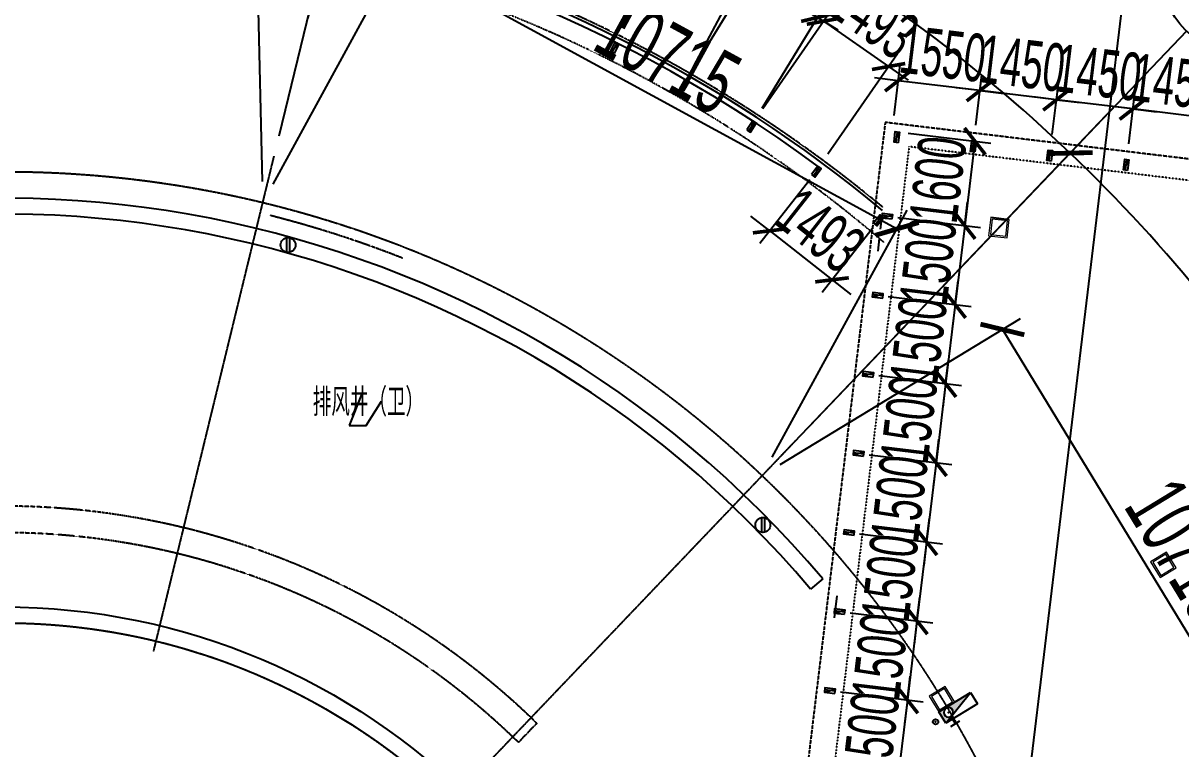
# Model space of a CAD drawing. Extents: x -668578 to 2331563, y -1202445 to 1620273.
# Drawn here: x 837831 to 859630, y 124823 to 138490 of the extents above; entities that cross this region are included whole.
import ezdxf
from ezdxf.enums import TextEntityAlignment as Align

# ---------------------------------------------------------------- set-up
doc = ezdxf.new("R2010")
doc.units = 0
for name, pattern in [('CENTER2', [28.575, 19.05, -3.175, 3.175, -3.175]), ('Continuous-STLayerSet-Col', [0]), ('DASH', [0.35, 0.25, -0.1]), ('DOT2', [0.125, 0, -0.125]), ('DOTE', [2.42, 2, -0.2, 0.02, -0.2])]:
    doc.linetypes.add(name, pattern=pattern)
doc.layers.get('0').update_dxf_attribs({"color": 8})
doc.layers.get('Defpoints').update_dxf_attribs({"color": 8})
for name, color, linetype in [('#标注', 8, 'Continuous'), ('#轴线', 8, 'CENTER2'), ('A-AL', 8, 'Continuous'), ('A-BEAM-PLAN-C', 8, 'Continuous'), ('A-DIMS-150', 8, 'Continuous'), ('A-EVTR', 8, 'Continuous'), ('A-FLOR-OTLN', 8, 'DOT2'), ('A-GLASS', 8, 'Continuous'), ('A-ROOF-DRAN', 8, 'Continuous'), ('A-WALL-E', 8, 'Continuous'), ('A-WIND-FRAM', 8, 'Continuous'), ('C-AXIS', 8, 'DOTE'), ('dim', 8, 'Continuous'), ('EQUIP_雨水斗', 8, 'Continuous'), ('PUB_HATCH', 8, 'Continuous'), ('建-文字', 8, 'Continuous'), ('水-消防-消火栓', 8, 'Continuous'), ('水-消防-消火栓-标识', 8, 'Continuous')]:
    doc.layers.add(name, color=color, linetype=linetype)
doc.layers.add('平立面图柱', color=8, linetype='Continuous', lineweight=18)
doc.styles.add('JHZX', font='jrs.shx', dxfattribs={"width": 0.6, "bigfont": 'jhz.shx'})
doc.styles.add('XD2008', font='xd-hzs.shx', dxfattribs={"width": 0.7, "bigfont": 'xd-hztxt.shx'})
doc.dimstyles.new('JZBZ-300', dxfattribs={"dimscale": 300, "dimtxt": 3, "dimasz": 1.5, "dimexe": 1, "dimexo": 1, "dimgap": 0.5, "dimtad": 1, "dimdec": 0, "dimdsep": 46, "dimtxsty": 'JHZX', "dimblk1": 'ARCHTICK', "dimblk2": 'ARCHTICK', "dimsah": 1, "dimcen": 0, "dimclrd": 1, "dimclre": 1, "dimclrt": 2, "dimazin": 2, "dimtfac": 1, "dimtdec": 0, "dimtix": 1, "dimtmove": 0, "dimatfit": 3, "dimfxl": 0, "dimtolj": 1, "dimlwd": -1, "dimlwe": -1, "dimarcsym": 0})
doc.dimstyles.new('JZBZ-400', dxfattribs={"dimscale": 400, "dimtxt": 3, "dimasz": 1.5, "dimexe": 1, "dimexo": 1, "dimgap": 0.5, "dimtad": 1, "dimdec": 0, "dimdsep": 46, "dimtxsty": 'JHZX', "dimblk1": 'ARCHTICK', "dimblk2": 'ARCHTICK', "dimsah": 1, "dimcen": 0, "dimclrd": 1, "dimclre": 1, "dimclrt": 2, "dimazin": 2, "dimtfac": 1, "dimtdec": 0, "dimtix": 1, "dimtmove": 0, "dimatfit": 3, "dimfxl": 0, "dimtolj": 1, "dimlwd": -1, "dimlwe": -1, "dimarcsym": 0})

# ---------------------------------------------------------------- blocks, each defined once
blk = doc.blocks.new('_ARCHTICK')
at = {"color": 0, "linetype": 'ByBlock', "const_width": 0.15}
blk.add_lwpolyline([(-0.5, -0.5), (0.5, 0.5)], dxfattribs=at)
blk = doc.blocks.new('*D2918')
at = {"layer": '#标注', "ltscale": 300, "transparency": 16777216}
for p, q in [((52517, 44290), (60086, 50671)), ((174425, -21557), (175612, -11729))]:
    blk.add_line(p, q, dxfattribs=at)
blk.add_arc((197092, 166179), 179600, 220.13382, 263.11563, dxfattribs=at)
at = {"layer": 'Defpoints', "color": 0, "ltscale": 300, "transparency": 16777216}
for p in [(197092, 166179), (52212, 44032), (92699, 20035), (174378, -21955)]:
    blk.add_point(p, dxfattribs=at)
at = {"layer": '#标注', "ltscale": 300, "transparency": 16777216, "xscale": 600, "yscale": 600, "zscale": 600}
for p, rotation in [((59781, 50414), 130.1338192809486), ((175564, -12126), 353.1156299250185)]:
    blk.add_blockref('_ARCHTICK', p, dxfattribs=dict(at, rotation=rotation))
at = {"layer": '#标注', "ltscale": 300, "transparency": 16777216, "insert": (112118, 8861), "char_height": 1200, "attachment_point": 5, "rotation": 331.6247, "style": 'JHZX'}
blk.add_mtext('\\A1;42.98°', dxfattribs=at)
blk = doc.blocks.new('*U2924')
at = {"linetype": 'ByBlock'}
blk.add_line((0, -20), (0, 0), dxfattribs=at)
blk.add_circle((0, -24), 4, dxfattribs=at)
at = {"color": 253, "linetype": 'ByBlock', "style": 'JHZX', "width": 0.75}
blk.add_attdef('AXES', text='', height=4, dxfattribs=at).set_placement((0, -24), align=Align.MIDDLE_CENTER)
blk = doc.blocks.new('*D2944')
at = {"layer": '#标注', "ltscale": 300, "transparency": 16777216}
for p, q in [((169694, 6997), (174873, 12422)), ((175615, -2730), (182813, -622))]:
    blk.add_line(p, q, dxfattribs=at)
blk.add_arc((154503, -8916), 29100, 16.329, 46.329, dxfattribs=at)
at = {"layer": 'Defpoints', "color": 0, "ltscale": 300, "transparency": 16777216}
for p in [(169418, 6708), (180584, 3991), (175231, -2843), (154503, -8916)]:
    blk.add_point(p, dxfattribs=at)
at = {"layer": '#标注', "ltscale": 300, "transparency": 16777216, "xscale": 600, "yscale": 600, "zscale": 600}
for p, rotation in [((174597, 12133), 136.3290280231255), ((182429, -734), 286.3290280231241)]:
    blk.add_blockref('_ARCHTICK', p, dxfattribs=dict(at, rotation=rotation))
at = {"layer": '#标注', "ltscale": 300, "transparency": 16777216, "insert": (180043, 6631), "char_height": 1200, "attachment_point": 5, "rotation": 301.329, "style": 'JHZX'}
blk.add_mtext('\\A1;30°', dxfattribs=at)
blk = doc.blocks.new('*D2945')
at = {"layer": '#标注', "ltscale": 300, "transparency": 16777216}
for p, q in [((159702, 12461), (161475, 19749)), ((169694, 6997), (174873, 12422))]:
    blk.add_line(p, q, dxfattribs=at)
blk.add_arc((154503, -8916), 29100, 46.329, 76.329, dxfattribs=at)
at = {"layer": 'Defpoints', "color": 0, "ltscale": 300, "transparency": 16777216}
for p in [(170636, 15302), (159608, 12072), (169418, 6708), (154503, -8916)]:
    blk.add_point(p, dxfattribs=at)
at = {"layer": '#标注', "ltscale": 300, "transparency": 16777216, "xscale": 600, "yscale": 600, "zscale": 600}
for p, rotation in [((161380, 19360), 166.3290280231338), ((174597, 12133), 316.3290280231257)]:
    blk.add_blockref('_ARCHTICK', p, dxfattribs=dict(at, rotation=rotation))
at = {"layer": '#标注', "ltscale": 300, "transparency": 16777216, "insert": (168848, 17318), "char_height": 1200, "attachment_point": 5, "rotation": 331.329, "style": 'JHZX'}
blk.add_mtext('\\A1;30°', dxfattribs=at)
blk = doc.blocks.new('*D2946')
at = {"layer": '#标注', "ltscale": 300, "transparency": 16777216}
for p, q in [((159702, 12461), (161475, 19749)), ((148317, 12197), (146209, 19394))]:
    blk.add_line(p, q, dxfattribs=at)
blk.add_arc((154503, -8916), 29100, 76.329, 106.329, dxfattribs=at)
at = {"layer": 'Defpoints', "color": 0, "ltscale": 300, "transparency": 16777216}
for p in [(156366, 20125), (159608, 12072), (148430, 11813), (154503, -8916)]:
    blk.add_point(p, dxfattribs=at)
at = {"layer": '#标注', "ltscale": 300, "transparency": 16777216, "xscale": 600, "yscale": 600, "zscale": 600}
for p, rotation in [((161380, 19360), 346.3290280231337), ((146321, 19011), 196.3290280231265)]:
    blk.add_blockref('_ARCHTICK', p, dxfattribs=dict(at, rotation=rotation))
at = {"layer": '#标注', "ltscale": 300, "transparency": 16777216, "insert": (153809, 20976), "char_height": 1200, "attachment_point": 5, "rotation": 1.329, "style": 'JHZX'}
blk.add_mtext('\\A1;30°', dxfattribs=at)
blk = doc.blocks.new('*D2992')
at = {"layer": '#标注', "ltscale": 300, "transparency": 16777216}
for p, q in [((159587, 11549), (162128, 16196)), ((161936, 15845), (171338, 10705)), ((168988, 6408), (171530, 11055))]:
    blk.add_line(p, q, dxfattribs=at)
at = {"layer": 'Defpoints', "color": 0, "ltscale": 300, "transparency": 16777216}
for p in [(159395, 11198), (171338, 10705), (168796, 6057)]:
    blk.add_point(p, dxfattribs=at)
at = {"layer": '#标注', "ltscale": 300, "transparency": 16777216, "xscale": 600, "yscale": 600, "zscale": 600}
for p, rotation in [((161936, 15845), 151.3290280231367), ((171338, 10705), 331.3290280231367)]:
    blk.add_blockref('_ARCHTICK', p, dxfattribs=dict(at, rotation=rotation))
at = {"layer": '#标注', "ltscale": 300, "transparency": 16777216, "insert": (167021, 13977), "char_height": 1200, "attachment_point": 5, "rotation": 331.329, "style": 'JHZX'}
blk.add_mtext('\\A1;10715', dxfattribs=at)
blk = doc.blocks.new('*D2979')
at = {"layer": '#标注', "ltscale": 300, "transparency": 16777216}
for p, q in [((169138, 6265), (173663, 9019)), ((173321, 8811), (178892, -342)), ((174709, -2888), (179234, -134))]:
    blk.add_line(p, q, dxfattribs=at)
at = {"layer": 'Defpoints', "color": 0, "ltscale": 300, "transparency": 16777216}
for p in [(168796, 6057), (178892, -342), (174368, -3096)]:
    blk.add_point(p, dxfattribs=at)
at = {"layer": '#标注', "ltscale": 300, "transparency": 16777216, "xscale": 600, "yscale": 600, "zscale": 600}
for p, rotation in [((173321, 8811), 121.3290280231698), ((178892, -342), 301.3290280231699)]:
    blk.add_blockref('_ARCHTICK', p, dxfattribs=dict(at, rotation=rotation))
at = {"layer": '#标注', "ltscale": 300, "transparency": 16777216, "insert": (176790, 4651), "char_height": 1200, "attachment_point": 5, "rotation": 301.329, "style": 'JHZX'}
blk.add_mtext('\\A1;10715', dxfattribs=at)
blk = doc.blocks.new('*D2982')
at = {"layer": '#标注', "ltscale": 300, "transparency": 16777216}
for p, q in [((159386, 11598), (159263, 16893)), ((148673, 11349), (148551, 16645)), ((148560, 16245), (159272, 16493))]:
    blk.add_line(p, q, dxfattribs=at)
at = {"layer": 'Defpoints', "color": 0, "ltscale": 300, "transparency": 16777216}
for p in [(159272, 16493), (159395, 11198), (148683, 10949)]:
    blk.add_point(p, dxfattribs=at)
at = {"layer": '#标注', "ltscale": 300, "transparency": 16777216, "xscale": 600, "yscale": 600, "zscale": 600}
for p, rotation in [((159272, 16493), 1.329038089005094), ((148560, 16245), 181.3290380890051)]:
    blk.add_blockref('_ARCHTICK', p, dxfattribs=dict(at, rotation=rotation))
at = {"layer": '#标注', "ltscale": 300, "transparency": 16777216, "insert": (153897, 17169), "char_height": 1200, "attachment_point": 5, "rotation": 1.329, "style": 'JHZX'}
blk.add_mtext('\\A1;10715', dxfattribs=at)
blk = doc.blocks.new('*D454')
at = {"layer": 'Defpoints', "color": 0, "ltscale": 300, "transparency": 16777216}
for p in [(849967, 140209), (847645, 138750), (848999, 138122)]:
    blk.add_point(p, dxfattribs=at)
at = {"layer": 'dim', "color": 1, "ltscale": 300, "transparency": 16777216}
for p, q in [((847771, 139022), (848739, 141109)), ((848613, 140837), (848204, 141026)), ((848613, 140837), (849967, 140209)), ((849126, 138394), (850093, 140481)), ((849967, 140209), (850375, 140020))]:
    blk.add_line(p, q, dxfattribs=at)
at = {"layer": 'dim', "color": 1, "ltscale": 300, "transparency": 16777216, "xscale": 450, "yscale": 450, "zscale": 450}
for p, rotation in [((848613, 140837), 335.1216221396435), ((849967, 140209), 155.1216221396435)]:
    blk.add_blockref('_ARCHTICK', p, dxfattribs=dict(at, rotation=rotation))
at = {"layer": 'dim', "color": 2, "ltscale": 300, "transparency": 16777216, "insert": (849542, 141067), "char_height": 900, "attachment_point": 5, "rotation": 335.1216, "style": 'JHZX'}
blk.add_mtext('\\A1;1493', dxfattribs=at)
blk = doc.blocks.new('*D455')
at = {"layer": 'Defpoints', "color": 0, "ltscale": 300, "transparency": 16777216}
for p in [(851402, 139444), (848999, 138122), (850315, 137417)]:
    blk.add_point(p, dxfattribs=at)
at = {"layer": 'dim', "color": 1, "ltscale": 300, "transparency": 16777216}
for p, q in [((849141, 138386), (850228, 140414)), ((850086, 140150), (849689, 140362)), ((850086, 140150), (851402, 139444)), ((850457, 137681), (851544, 139709)), ((851402, 139444), (851798, 139232))]:
    blk.add_line(p, q, dxfattribs=at)
at = {"layer": 'dim', "color": 1, "ltscale": 300, "transparency": 16777216, "xscale": 450, "yscale": 450, "zscale": 450}
for p, rotation in [((850086, 140150), 331.8124274556197), ((851402, 139444), 151.8124274556198)]:
    blk.add_blockref('_ARCHTICK', p, dxfattribs=dict(at, rotation=rotation))
at = {"layer": 'dim', "color": 2, "ltscale": 300, "transparency": 16777216, "insert": (851027, 140326), "char_height": 900, "attachment_point": 5, "rotation": 331.8124, "style": 'JHZX'}
blk.add_mtext('\\A1;1493', dxfattribs=at)
blk = doc.blocks.new('*D456')
at = {"layer": 'Defpoints', "color": 0, "ltscale": 300, "transparency": 16777216}
for p in [(852790, 138598), (850315, 137417), (851588, 136637)]:
    blk.add_point(p, dxfattribs=at)
at = {"layer": 'dim', "color": 1, "ltscale": 300, "transparency": 16777216}
for p, q in [((850472, 137672), (851674, 139634)), ((851517, 139378), (851133, 139613)), ((851517, 139378), (852790, 138598)), ((851745, 136892), (852947, 138854)), ((852790, 138598), (853174, 138363))]:
    blk.add_line(p, q, dxfattribs=at)
at = {"layer": 'dim', "color": 1, "ltscale": 300, "transparency": 16777216, "xscale": 450, "yscale": 450, "zscale": 450}
for p, rotation in [((851517, 139378), 328.5032327715954), ((852790, 138598), 148.5032327715954)]:
    blk.add_blockref('_ARCHTICK', p, dxfattribs=dict(at, rotation=rotation))
at = {"layer": 'dim', "color": 2, "ltscale": 300, "transparency": 16777216, "insert": (852467, 139500), "char_height": 900, "attachment_point": 5, "rotation": 328.5032, "style": 'JHZX'}
blk.add_mtext('\\A1;1493', dxfattribs=at)
blk = doc.blocks.new('*D457')
at = {"layer": 'Defpoints', "color": 0, "ltscale": 300, "transparency": 16777216}
for p in [(854127, 137674), (851588, 136637), (852814, 135784)]:
    blk.add_point(p, dxfattribs=at)
at = {"layer": 'dim', "color": 1, "ltscale": 300, "transparency": 16777216}
for p, q in [((851759, 136883), (853072, 138772)), ((852901, 138526), (852531, 138783)), ((852901, 138526), (854127, 137674)), ((852985, 136031), (854298, 137920)), ((854127, 137674), (854496, 137417))]:
    blk.add_line(p, q, dxfattribs=at)
at = {"layer": 'dim', "color": 1, "ltscale": 300, "transparency": 16777216, "xscale": 450, "yscale": 450, "zscale": 450}
for p, rotation in [((852901, 138526), 325.1940380875686), ((854127, 137674), 145.1940380875686)]:
    blk.add_blockref('_ARCHTICK', p, dxfattribs=dict(at, rotation=rotation))
at = {"layer": 'dim', "color": 2, "ltscale": 300, "transparency": 16777216, "insert": (853856, 138592), "char_height": 900, "attachment_point": 5, "rotation": 325.194, "style": 'JHZX'}
blk.add_mtext('\\A1;1493', dxfattribs=at)
blk = doc.blocks.new('*D458')
at = {"layer": 'Defpoints', "color": 0, "ltscale": 300, "transparency": 16777216}
for p in [(852827, 135775), (854001, 134852), (853062, 133656)]:
    blk.add_point(p, dxfattribs=at)
at = {"layer": 'dim', "color": 1, "ltscale": 300, "transparency": 16777216}
for p, q in [((852642, 135539), (851702, 134343)), ((851888, 134579), (851534, 134857)), ((851888, 134579), (853062, 133656)), ((853816, 134616), (852876, 133420)), ((853062, 133656), (853416, 133378))]:
    blk.add_line(p, q, dxfattribs=at)
at = {"layer": 'dim', "color": 1, "ltscale": 300, "transparency": 16777216, "xscale": 450, "yscale": 450, "zscale": 450}
for p, rotation in [((851888, 134579), 321.8468051751739), ((853062, 133656), 141.8468051751739)]:
    blk.add_blockref('_ARCHTICK', p, dxfattribs=dict(at, rotation=rotation))
at = {"layer": 'dim', "color": 2, "ltscale": 300, "transparency": 16777216, "insert": (852845, 134589), "char_height": 900, "attachment_point": 5, "rotation": 321.8468, "style": 'JHZX'}
blk.add_mtext('\\A1;1493', dxfattribs=at)
blk = doc.blocks.new('*D463')
at = {"layer": 'Defpoints', "color": 0, "ltscale": 300, "transparency": 16777216}
for p in [(858728, 136874), (858613, 135922), (860052, 135748)]:
    blk.add_point(p, dxfattribs=at)
at = {"layer": 'dim', "color": 1, "ltscale": 300, "transparency": 16777216}
for p, q in [((858649, 136219), (858763, 137171)), ((858728, 136874), (858281, 136928)), ((860088, 136046), (860203, 136998)), ((860167, 136700), (858728, 136874)), ((860167, 136700), (860614, 136646))]:
    blk.add_line(p, q, dxfattribs=at)
at = {"layer": 'dim', "color": 1, "ltscale": 300, "transparency": 16777216, "xscale": 450, "yscale": 450, "zscale": 450}
for p, rotation in [((858728, 136874), 353.1156299249084), ((860167, 136700), 173.1156299249084)]:
    blk.add_blockref('_ARCHTICK', p, dxfattribs=dict(at, rotation=rotation))
at = {"layer": 'dim', "color": 2, "ltscale": 300, "transparency": 16777216, "insert": (859519, 137382), "char_height": 900, "attachment_point": 5, "rotation": 353.1156, "style": 'JHZX'}
blk.add_mtext('\\A1;1450', dxfattribs=at)
blk = doc.blocks.new('*D464')
at = {"layer": 'Defpoints', "color": 0, "ltscale": 300, "transparency": 16777216}
for p in [(857288, 137047), (857173, 136095), (858613, 135922)]:
    blk.add_point(p, dxfattribs=at)
at = {"layer": 'dim', "color": 1, "ltscale": 300, "transparency": 16777216}
for p, q in [((857209, 136393), (857324, 137345)), ((858649, 136219), (858763, 137171)), ((857288, 137047), (856841, 137101)), ((858728, 136874), (857288, 137047)), ((858728, 136874), (859174, 136820))]:
    blk.add_line(p, q, dxfattribs=at)
at = {"layer": 'dim', "color": 1, "ltscale": 300, "transparency": 16777216, "xscale": 450, "yscale": 450, "zscale": 450}
for p, rotation in [((857288, 137047), 353.1156299249084), ((858728, 136874), 173.1156299249084)]:
    blk.add_blockref('_ARCHTICK', p, dxfattribs=dict(at, rotation=rotation))
at = {"layer": 'dim', "color": 2, "ltscale": 300, "transparency": 16777216, "insert": (858080, 137556), "char_height": 900, "attachment_point": 5, "rotation": 353.1156, "style": 'JHZX'}
blk.add_mtext('\\A1;1450', dxfattribs=at)
blk = doc.blocks.new('*D465')
at = {"layer": 'Defpoints', "color": 0, "ltscale": 300, "transparency": 16777216}
for p in [(855848, 137221), (855734, 136269), (857173, 136095)]:
    blk.add_point(p, dxfattribs=at)
at = {"layer": 'dim', "color": 1, "ltscale": 300, "transparency": 16777216}
for p, q in [((855769, 136567), (855884, 137519)), ((857209, 136393), (857324, 137345)), ((855848, 137221), (855402, 137275)), ((857288, 137047), (855848, 137221)), ((857288, 137047), (857735, 136994))]:
    blk.add_line(p, q, dxfattribs=at)
at = {"layer": 'dim', "color": 1, "ltscale": 300, "transparency": 16777216, "xscale": 450, "yscale": 450, "zscale": 450}
for p, rotation in [((855848, 137221), 353.1156299249084), ((857288, 137047), 173.1156299249084)]:
    blk.add_blockref('_ARCHTICK', p, dxfattribs=dict(at, rotation=rotation))
at = {"layer": 'dim', "color": 2, "ltscale": 300, "transparency": 16777216, "insert": (856640, 137730), "char_height": 900, "attachment_point": 5, "rotation": 353.1156, "style": 'JHZX'}
blk.add_mtext('\\A1;1450', dxfattribs=at)
blk = doc.blocks.new('*D466')
at = {"layer": 'Defpoints', "color": 0, "ltscale": 300, "transparency": 16777216}
for p in [(854310, 137407), (854195, 136455), (855734, 136269)]:
    blk.add_point(p, dxfattribs=at)
at = {"layer": 'dim', "color": 1, "ltscale": 300, "transparency": 16777216}
for p, q in [((854231, 136753), (854346, 137705)), ((854310, 137407), (853863, 137461)), ((855848, 137221), (854310, 137407)), ((855769, 136567), (855884, 137519)), ((855848, 137221), (856295, 137167))]:
    blk.add_line(p, q, dxfattribs=at)
at = {"layer": 'dim', "color": 1, "ltscale": 300, "transparency": 16777216, "xscale": 450, "yscale": 450, "zscale": 450}
for p, rotation in [((854310, 137407), 353.1156299249084), ((855848, 137221), 173.1156299249084)]:
    blk.add_blockref('_ARCHTICK', p, dxfattribs=dict(at, rotation=rotation))
at = {"layer": 'dim', "color": 2, "ltscale": 300, "transparency": 16777216, "insert": (855151, 137910), "char_height": 900, "attachment_point": 5, "rotation": 353.1156, "style": 'JHZX'}
blk.add_mtext('\\A1;1550', dxfattribs=at)
blk = doc.blocks.new('*D467')
at = {"layer": 'Defpoints', "color": 0, "ltscale": 300, "transparency": 16777216}
for p in [(854195, 136455), (854003, 134867), (855561, 134678)]:
    blk.add_point(p, dxfattribs=at)
at = {"layer": 'dim', "color": 1, "ltscale": 300, "transparency": 16777216}
for p, q in [((854493, 136419), (856051, 136231)), ((855753, 136267), (855561, 134678)), ((854301, 134831), (855859, 134642))]:
    blk.add_line(p, q, dxfattribs=at)
at = {"layer": 'dim', "color": 1, "ltscale": 300, "transparency": 16777216, "xscale": 450, "yscale": 450, "zscale": 450}
for p, rotation in [((855753, 136267), 83.11562962196214), ((855561, 134678), 263.1156296219622)]:
    blk.add_blockref('_ARCHTICK', p, dxfattribs=dict(at, rotation=rotation))
at = {"layer": 'dim', "color": 2, "ltscale": 300, "transparency": 16777216, "insert": (855061, 135545), "char_height": 900, "attachment_point": 5, "rotation": 83.1156, "style": 'JHZX'}
blk.add_mtext('\\A1;1600', dxfattribs=at)
blk = doc.blocks.new('*D468')
at = {"layer": 'Defpoints', "color": 0, "ltscale": 300, "transparency": 16777216}
for p in [(854003, 134867), (853823, 133377), (855381, 133189)]:
    blk.add_point(p, dxfattribs=at)
at = {"layer": 'dim', "color": 1, "ltscale": 300, "transparency": 16777216}
for p, q in [((855561, 134678), (855615, 135125)), ((854301, 134831), (855859, 134642)), ((855561, 134678), (855381, 133189)), ((854121, 133341), (855679, 133153)), ((855381, 133189), (855327, 132742))]:
    blk.add_line(p, q, dxfattribs=at)
at = {"layer": 'dim', "color": 1, "ltscale": 300, "transparency": 16777216, "xscale": 450, "yscale": 450, "zscale": 450}
for p, rotation in [((855561, 134678), 263.1156296219622), ((855381, 133189), 83.11562962196214)]:
    blk.add_blockref('_ARCHTICK', p, dxfattribs=dict(at, rotation=rotation))
at = {"layer": 'dim', "color": 2, "ltscale": 300, "transparency": 16777216, "insert": (854875, 134006), "char_height": 900, "attachment_point": 5, "rotation": 83.1156, "style": 'JHZX'}
blk.add_mtext('\\A1;1500', dxfattribs=at)
blk = doc.blocks.new('*D469')
at = {"layer": 'Defpoints', "color": 0, "ltscale": 300, "transparency": 16777216}
for p in [(853823, 133377), (853643, 131888), (855201, 131700)]:
    blk.add_point(p, dxfattribs=at)
at = {"layer": 'dim', "color": 1, "ltscale": 300, "transparency": 16777216}
for p, q in [((855381, 133189), (855435, 133636)), ((854121, 133341), (855679, 133153)), ((855381, 133189), (855201, 131700)), ((853941, 131852), (855499, 131664)), ((855201, 131700), (855148, 131253))]:
    blk.add_line(p, q, dxfattribs=at)
at = {"layer": 'dim', "color": 1, "ltscale": 300, "transparency": 16777216, "xscale": 450, "yscale": 450, "zscale": 450}
for p, rotation in [((855381, 133189), 263.1156296219622), ((855201, 131700), 83.11562962196214)]:
    blk.add_blockref('_ARCHTICK', p, dxfattribs=dict(at, rotation=rotation))
at = {"layer": 'dim', "color": 2, "ltscale": 300, "transparency": 16777216, "insert": (854696, 132517), "char_height": 900, "attachment_point": 5, "rotation": 83.1156, "style": 'JHZX'}
blk.add_mtext('\\A1;1500', dxfattribs=at)
blk = doc.blocks.new('*D470')
at = {"layer": 'Defpoints', "color": 0, "ltscale": 300, "transparency": 16777216}
for p in [(853643, 131888), (853464, 130399), (855022, 130211)]:
    blk.add_point(p, dxfattribs=at)
at = {"layer": 'dim', "color": 1, "ltscale": 300, "transparency": 16777216}
for p, q in [((855201, 131700), (855255, 132147)), ((853941, 131852), (855499, 131664)), ((855201, 131700), (855022, 130211)), ((853761, 130363), (855319, 130175)), ((855022, 130211), (854968, 129764))]:
    blk.add_line(p, q, dxfattribs=at)
at = {"layer": 'dim', "color": 1, "ltscale": 300, "transparency": 16777216, "xscale": 450, "yscale": 450, "zscale": 450}
for p, rotation in [((855201, 131700), 263.1156296219622), ((855022, 130211), 83.11562962196214)]:
    blk.add_blockref('_ARCHTICK', p, dxfattribs=dict(at, rotation=rotation))
at = {"layer": 'dim', "color": 2, "ltscale": 300, "transparency": 16777216, "insert": (854516, 131027), "char_height": 900, "attachment_point": 5, "rotation": 83.1156, "style": 'JHZX'}
blk.add_mtext('\\A1;1500', dxfattribs=at)
blk = doc.blocks.new('*D471')
at = {"layer": 'Defpoints', "color": 0, "ltscale": 300, "transparency": 16777216}
for p in [(853464, 130399), (853284, 128910), (854842, 128722)]:
    blk.add_point(p, dxfattribs=at)
at = {"layer": 'dim', "color": 1, "ltscale": 300, "transparency": 16777216}
for p, q in [((855022, 130211), (855076, 130658)), ((853761, 130363), (855319, 130175)), ((855022, 130211), (854842, 128722)), ((853582, 128874), (855140, 128686)), ((854842, 128722), (854788, 128275))]:
    blk.add_line(p, q, dxfattribs=at)
at = {"layer": 'dim', "color": 1, "ltscale": 300, "transparency": 16777216, "xscale": 450, "yscale": 450, "zscale": 450}
for p, rotation in [((855022, 130211), 263.1156296219622), ((854842, 128722), 83.11562962196214)]:
    blk.add_blockref('_ARCHTICK', p, dxfattribs=dict(at, rotation=rotation))
at = {"layer": 'dim', "color": 2, "ltscale": 300, "transparency": 16777216, "insert": (854336, 129538), "char_height": 900, "attachment_point": 5, "rotation": 83.1156, "style": 'JHZX'}
blk.add_mtext('\\A1;1500', dxfattribs=at)
blk = doc.blocks.new('*D472')
at = {"layer": 'Defpoints', "color": 0, "ltscale": 300, "transparency": 16777216}
for p in [(853284, 128910), (853104, 127421), (854662, 127232)]:
    blk.add_point(p, dxfattribs=at)
at = {"layer": 'dim', "color": 1, "ltscale": 300, "transparency": 16777216}
for p, q in [((854842, 128722), (854896, 129168)), ((853582, 128874), (855140, 128686)), ((854842, 128722), (854662, 127232)), ((853402, 127385), (854960, 127197)), ((854662, 127232), (854608, 126786))]:
    blk.add_line(p, q, dxfattribs=at)
at = {"layer": 'dim', "color": 1, "ltscale": 300, "transparency": 16777216, "xscale": 450, "yscale": 450, "zscale": 450}
for p, rotation in [((854842, 128722), 263.1156296219622), ((854662, 127232), 83.11562962196214)]:
    blk.add_blockref('_ARCHTICK', p, dxfattribs=dict(at, rotation=rotation))
at = {"layer": 'dim', "color": 2, "ltscale": 300, "transparency": 16777216, "insert": (854156, 128049), "char_height": 900, "attachment_point": 5, "rotation": 83.1156, "style": 'JHZX'}
blk.add_mtext('\\A1;1500', dxfattribs=at)
blk = doc.blocks.new('*D473')
at = {"layer": 'Defpoints', "color": 0, "ltscale": 300, "transparency": 16777216}
for p in [(853104, 127421), (852924, 125931), (854482, 125743)]:
    blk.add_point(p, dxfattribs=at)
at = {"layer": 'dim', "color": 1, "ltscale": 300, "transparency": 16777216}
for p, q in [((854662, 127232), (854716, 127679)), ((853402, 127385), (854960, 127197)), ((854662, 127232), (854482, 125743)), ((853222, 125895), (854780, 125707)), ((854482, 125743), (854428, 125297))]:
    blk.add_line(p, q, dxfattribs=at)
at = {"layer": 'dim', "color": 1, "ltscale": 300, "transparency": 16777216, "xscale": 450, "yscale": 450, "zscale": 450}
for p, rotation in [((854662, 127232), 263.1156296219622), ((854482, 125743), 83.11562962196214)]:
    blk.add_blockref('_ARCHTICK', p, dxfattribs=dict(at, rotation=rotation))
at = {"layer": 'dim', "color": 2, "ltscale": 300, "transparency": 16777216, "insert": (853976, 126560), "char_height": 900, "attachment_point": 5, "rotation": 83.1156, "style": 'JHZX'}
blk.add_mtext('\\A1;1500', dxfattribs=at)
blk = doc.blocks.new('*D474')
at = {"layer": 'Defpoints', "color": 0, "ltscale": 300, "transparency": 16777216}
for p in [(852924, 125931), (852744, 124442), (854302, 124254)]:
    blk.add_point(p, dxfattribs=at)
at = {"layer": 'dim', "color": 1, "ltscale": 300, "transparency": 16777216}
for p, q in [((854482, 125743), (854536, 126190)), ((853222, 125895), (854780, 125707)), ((854482, 125743), (854302, 124254)), ((853042, 124406), (854600, 124218)), ((854302, 124254), (854249, 123807))]:
    blk.add_line(p, q, dxfattribs=at)
at = {"layer": 'dim', "color": 1, "ltscale": 300, "transparency": 16777216, "xscale": 450, "yscale": 450, "zscale": 450}
for p, rotation in [((854482, 125743), 263.1156296219622), ((854302, 124254), 83.11562962196214)]:
    blk.add_blockref('_ARCHTICK', p, dxfattribs=dict(at, rotation=rotation))
at = {"layer": 'dim', "color": 2, "ltscale": 300, "transparency": 16777216, "insert": (853797, 125071), "char_height": 900, "attachment_point": 5, "rotation": 83.1156, "style": 'JHZX'}
blk.add_mtext('\\A1;1500', dxfattribs=at)
blk = doc.blocks.new('*D2891')
at = {"layer": '平立面图柱', "color": 51, "linetype": 'Continuous-STLayerSet-Col', "lineweight": 18}
for p, q in [((58, 240), (-240, 58)), ((240, -58), (58, 240)), ((-240, 58), (-58, -240)), ((48, 199), (-199, 48)), ((-199, 48), (-48, -199)), ((199, -48), (48, 199)), ((-58, -240), (240, -58)), ((-48, -199), (199, -48))]:
    blk.add_line(p, q, dxfattribs=at)
blk = doc.blocks.new('*D2893')
at = {"layer": '平立面图柱', "color": 51, "linetype": 'Continuous-STLayerSet-Col', "lineweight": 18}
for p, q in [((-153, 195), (-195, -153)), ((-127, 161), (-161, -127)), ((195, 153), (-153, 195)), ((161, 127), (-127, 161)), ((127, -161), (161, 127)), ((153, -195), (195, 153)), ((-195, -153), (153, -195)), ((-161, -127), (127, -161))]:
    blk.add_line(p, q, dxfattribs=at)
blk = doc.blocks.new('*D2894')
at = {"layer": '平立面图柱', "color": 51, "linetype": 'Continuous-STLayerSet-Col', "lineweight": 18}
for p, q in [((58, 240), (-240, 58)), ((240, -58), (58, 240)), ((-240, 58), (-58, -240)), ((48, 199), (-199, 48)), ((-199, 48), (-48, -199)), ((199, -48), (48, 199)), ((-58, -240), (240, -58)), ((-48, -199), (199, -48))]:
    blk.add_line(p, q, dxfattribs=at)
blk = doc.blocks.new('消火栓箱-111')
blk.add_hatch(color=256).paths.add_polyline_path([(-200, -54), (-200, -60, -0.414214), (-110, -150, -1), (-290, -150, -0.414214), (-200, -60), (-200, -54), (-350, 0), (-350, -250), (350, -250)])
for p, q in [((350, 0), (-350, 0)), ((-350, 0), (350, -250)), ((-350, 0), (-350, -250)), ((-300, 100), (-100, 100)), ((-200, -60), (-200, 100)), ((350, -250), (350, 0)), ((-350, -250), (350, -250))]:
    blk.add_line(p, q)
blk.add_circle((-200, -150), 90)
blk.add_point((-200, -150))
at = {"layer": '水-消防-消火栓'}
blk.add_arc((-350, 0), 700, 359.9687, 0, dxfattribs=at)
blk = doc.blocks.new('立管-R75-1')
at = {"linetype": 'Continuous'}
blk.add_circle((0, 0), 75, dxfattribs=at)
blk.add_point((0, 0), dxfattribs=at)
blk = doc.blocks.new('幕墙分隔')
for p, q in [((-40, -100), (40, 100)), ((0, 100), (0, -100))]:
    blk.add_line(p, q)
blk.add_lwpolyline([(-40, 100), (40, 100), (40, -100), (-40, -100)], close=True)
blk = doc.blocks.new('$TwtSys$00000139')
at = {"layer": 'EQUIP_雨水斗'}
for p, q in [((-19, 92), (-19, -92)), ((19, 92), (19, -92))]:
    blk.add_line(p, q, dxfattribs=at)
blk.add_circle((0, 0), 93.8, dxfattribs=at)
blk = doc.blocks.new('hgtbrsrree')
at = {"layer": 'EQUIP_雨水斗', "xscale": 1.5, "yscale": 1.5, "zscale": 1.5}
blk.add_blockref('$TwtSys$00000139', (0, 0), dxfattribs=at)
blk = doc.blocks.new('A$C47405904')
at = {"layer": 'A-AL', "linetype": 'DASH'}
for p, q in [((16612, 21627), (13739, -2173)), ((28625, 20177), (16612, 21627)), ((10051, 10311), (9706, 9950))]:
    blk.add_line(p, q, dxfattribs=at)
at = {"layer": 'A-AL'}
for p, q in [((18601, 19840), (18949, 19798)), ((15700, 12711), (15649, 12293))]:
    blk.add_line(p, q, dxfattribs=at)
at = {"layer": 'A-AL', "linetype": 'DASH'}
blk.add_lwpolyline([(16570, 20028, 3.918632), (25814, -3108, 3.918911)], format="xyb", dxfattribs=at)
at = {"layer": 'A-AL'}
blk.add_lwpolyline([(16563, 19969, 0.113948), (6132, 25209, 0.113948)], format="xyb", dxfattribs=at)
at = {"layer": 'A-AL', "linetype": 'DASH'}
for radius, end in [(14400, 195.6327), (13900, 353.1346)]:
    blk.add_arc((0, 0), radius, 45.7107, end, dxfattribs=at)
at = {"layer": 'A-BEAM-PLAN-C'}
blk.add_line((6761, 16535), (6517, 15918), dxfattribs=at)
at = {"layer": 'A-DIMS-150'}
blk.add_lwpolyline([(6517, 15918), (6839, 15918), (7129, 16378)], dxfattribs=at)
at = {"layer": 'A-EVTR', "linetype": 'DASH'}
blk.add_arc((0, 0), 20500, 68.4787, 75.77, dxfattribs=at)
at = {"layer": 'A-FLOR-OTLN'}
for p, q in [((17061, 21170), (14297, -1721)), ((28081, 19840), (17061, 21170))]:
    blk.add_line(p, q, dxfattribs=at)
blk.add_arc((0, 0), 25500, 49.4115, 353.1347, dxfattribs=at)
at = {"layer": 'A-GLASS'}
blk.add_line((16550, 19858), (16520, 19614), dxfattribs=at)
at = {"layer": 'A-ROOF-DRAN'}
blk.add_line((15436, 13030), (15207, 12836), dxfattribs=at)
for radius in [12500, 12200]:
    blk.add_circle((0, 0), radius, dxfattribs=at)
for radius, end in [(20200, 194.9816), (19900, 194.9613)]:
    blk.add_arc((0, 0), radius, 40.1683, end, dxfattribs=at)
at = {"layer": 'A-WALL-E'}
blk.add_line((16499, 19442), (16470, 19201), dxfattribs=at)
at = {"layer": 'A-WIND-FRAM'}
for p in [(11562, 23120), (11562, 23120), (12878, 22414), (12878, 22414), (14150, 21633), (18270, 21175), (19710, 21002), (15376, 20780), (21149, 20828)]:
    blk.add_point(p, dxfattribs=at)
at = {"layer": 'PUB_HATCH'}
blk.add_line((21372, 26314), (13913, -35467), dxfattribs=at)
for name, p in [('*D2893', (18754, 19645)), ('*D2894', (21848, 13294)), ('*D2894', (21848, 13294)), ('*D2891', (17682, 10763))]:
    blk.add_blockref(name, p)
at = {"layer": 'A-ROOF-DRAN'}
for p in [(5368, 19318), (14308, 14046)]:
    blk.add_blockref('hgtbrsrree', p, dxfattribs=at)
at = {"layer": 'A-WIND-FRAM'}
for p, rotation in [((11517, 23031), 153.4234614678284), ((11517, 23031), 153.4311340502734), ((12828, 22327), 150.123650262282), ((16830, 21349), 173.1156299248039), ((18270, 21175), 173.1156299248039), ((19710, 21002), 173.1156299248039), ((21149, 20828), 173.1156299248039)]:
    blk.add_blockref('幕墙分隔', p, dxfattribs=dict(at, rotation=rotation))
at = {"layer": 'A-WIND-FRAM', "xscale": -1}
for p, rotation in [((12828, 22327), 150.1136848970599), ((14095, 21550), 146.7922874340648), ((15316, 20700), 143.4955741319506), ((16486, 19781), 140.1978802818769), ((16651, 19860), 263.1156296220625), ((16471, 18371), 263.1156296220625), ((16291, 16882), 263.1156296220625), ((16111, 15393), 263.1156296220625), ((15931, 13903), 263.1156296220625), ((15752, 12414), 263.1156296220625), ((15572, 10925), 263.1156296220625)]:
    blk.add_blockref('幕墙分隔', p, dxfattribs=dict(at, rotation=rotation))
at = {"layer": '水-消防-消火栓', "xscale": -1, "rotation": 211.3300000000012}
blk.add_blockref('消火栓箱-111', (18052, 10491), dxfattribs=at)
at = {"layer": '水-消防-消火栓-标识', "xscale": 0.6666666665114466, "yscale": 0.6666666665114466, "zscale": 0.6666666665114466, "rotation": 299.0212464624107}
blk.add_blockref('立管-R75-1', (17560, 10338), dxfattribs=at)
at = {"layer": '建-文字', "style": 'XD2008', "width": 0.7}
blk.add_text('排风井（卫）', height=525, dxfattribs=at).set_placement((5833, 16094))
blk = doc.blocks.new('DSGDFG')
at = {"layer": '#标注', "ltscale": 300}
blk.add_line((169141.6, 6418.8), (175408.5, 12983.4), dxfattribs=at)
at = {"layer": '#轴线', "ltscale": 200}
for radius in [206950, 212800, 220600, 228400, 236200, 244000, 251800, 257800]:
    blk.add_arc((197092.2, 166179.2), radius, 218.438892, 265.140584, dxfattribs=at)
at = {"layer": 'C-AXIS', "ltscale": 2}
for p, q in [((157338.8, 2744.5), (159607.7, 12072.5)), ((169417.8, 6708.1), (156574.2, -6745.6))]:
    blk.add_line(p, q, dxfattribs=at)
for radius in [20700, 12200]:
    blk.add_circle((154502.6, -8915.6), radius, dxfattribs=at)
at = {"layer": '#标注', "linetype": 'ByBlock'}
for p, xscale, yscale, rotation, values in [((160240.1, 14672.4), 399.9999999999999, 399.9999999999999, 166.3288078296103, {'AXES': '7'}), ((171265.4, 8643.5), 400.0000000000003, 400.0000000000003, 136.3288078296103, {'AXES': '6'})]:
    blk.add_blockref('*U2924', p, dxfattribs=dict(at, xscale=xscale, yscale=yscale, rotation=rotation)).add_auto_attribs(values)
at = {"layer": '#标注', "ltscale": 300}
for base, center, p1, p2, picture, middle in [((92698.6, 20034.9), (197092.1, 166179.2), (52211.6, 44032.2), (174377.5, -21954.5), '*D2918', (112118.4, 8861.3)), ((156365.8, 20124.7), (154502.6, -8915.6), (159607.7, 12072.5), (148429.7, 11813.2), '*D2946', (153809.1, 20976.4)), ((170636.3, 15302.5), (154502.6, -8915.6), (169417.8, 6708.1), (159607.7, 12072.5), '*D2945', (168848, 17318.4)), ((180583.8, 3991), (154502.6, -8915.6), (175231.3, -2842.7), (169417.8, 6708.1), '*D2944', (180043.1, 6631))]:
    dim = blk.add_angular_dim_3p(base=base, center=center, p1=p1, p2=p2, dimstyle='JZBZ-400', override={"dimclrd": 256, "dimclre": 256, "dimclrt": 256}, dxfattribs=at)
    dim.commit()
    dim.dimension.update_dxf_attribs({"geometry": picture, "text_midpoint": middle})
for p1, p2, picture, middle in [((148682.8, 10949.5), (159395, 11198), '*D2982', (153897.5, 17169)), ((159395, 11198), (168796.3, 6057.1), '*D2992', (167020.8, 13976.9)), ((168796.3, 6057.1), (174367.6, -3095.7), '*D2979', (176789.9, 4650.8))]:
    dim = blk.add_aligned_dim(p1=p1, p2=p2, distance=5296.9, dimstyle='JZBZ-400', override={"dimclrd": 256, "dimclre": 256, "dimclrt": 256}, dxfattribs=at)
    dim.commit()
    dim.dimension.update_dxf_attribs({"geometry": picture, "text_midpoint": middle})
blk = doc.blocks.new('HGDTRET')
at = {"layer": 'dim', "ltscale": 300}
blk.add_arc((837451.7, 114994.3), 25850, 53.50205, 252.09079, dxfattribs=at)
for p1, p2, distance, picture, middle in [((847644.8, 138749.8), (848999.3, 138121.6), 2300.7, '*D454', (849542.3, 141067.2)), ((848999, 138121.8), (850315.1, 137416.5), 2300.7, '*D455', (851027.2, 140325.8)), ((850314.8, 137416.6), (851587.9, 136636.6), 2300.7, '*D456', (852466.8, 139500)), ((851587.7, 136636.7), (852813.6, 135784.5), 2300.7, '*D457', (853856.4, 138592.4)), ((854194.7, 136455), (854002.9, 134866.5), 1569.5, '*D467', (855061.3, 135544.6)), ((852827.1, 135774.6), (854001.2, 134852.2), -1520.7, '*D458', (852845.3, 134589.4))]:
    dim = blk.add_aligned_dim(p1=p1, p2=p2, distance=distance, dimstyle='JZBZ-300', dxfattribs=at)
    dim.commit()
    dim.dimension.update_dxf_attribs({"geometry": picture, "text_midpoint": middle})
for base, p1, p2, angle, picture, middle in [((854309.6, 137407), (855733.5, 136269.2), (854194.7, 136455), 353.11563, '*D466', (855151, 137909.8)), ((855848.4, 137221.3), (857173, 136095.4), (855733.5, 136269.2), 353.11563, '*D465', (856640.1, 137730)), ((857288, 137047.4), (858612.6, 135921.6), (857173, 136095.4), 353.11563, '*D464', (858079.7, 137556.2)), ((858727.5, 136873.6), (860052.1, 135747.8), (858612.6, 135921.6), 353.11563, '*D463', (859519.2, 137382.4)), ((855381.2, 133189.2), (854002.9, 134866.5), (853823.1, 133377.3), 83.11563, '*D468', (854875.5, 134005.7)), ((855201.4, 131700), (853823.1, 133377.3), (853643.3, 131888.2), 83.11563, '*D469', (854695.7, 132516.5)), ((855021.6, 130210.9), (853643.3, 131888.2), (853463.5, 130399), 83.11563, '*D470', (854515.9, 131027.4)), ((854841.8, 128721.7), (853463.5, 130399), (853283.7, 128909.8), 83.11563, '*D471', (854336.1, 129538.2)), ((854662, 127232.5), (853283.7, 128909.8), (853103.9, 127420.6), 83.11563, '*D472', (854156.3, 128049)), ((854482.2, 125743.3), (853103.9, 127420.6), (852924.1, 125931.4), 83.11563, '*D473', (853976.5, 126559.8)), ((854302.4, 124254.1), (852924.1, 125931.4), (852744.3, 124442.2), 83.11563, '*D474', (853796.7, 125070.6))]:
    dim = blk.add_linear_dim(base=base, p1=p1, p2=p2, angle=angle, dimstyle='JZBZ-300', override={"dimtmove": 1}, dxfattribs=at)
    dim.commit()
    dim.dimension.update_dxf_attribs({"geometry": picture, "text_midpoint": middle})

msp = doc.modelspace()

# ---------------------------------------------------------------- block references
at = {"layer": '#标注'}
for name, p in [('HGDTRET', (0, 0)), ('DSGDFG', (682948.9, 123910))]:
    msp.add_blockref(name, p, dxfattribs=at)
at = {"layer": 'dim', "ltscale": 300}
msp.add_blockref('A$C47405904', (837451.5, 114994.4), dxfattribs=at)

doc.saveas('drawing.dxf')
